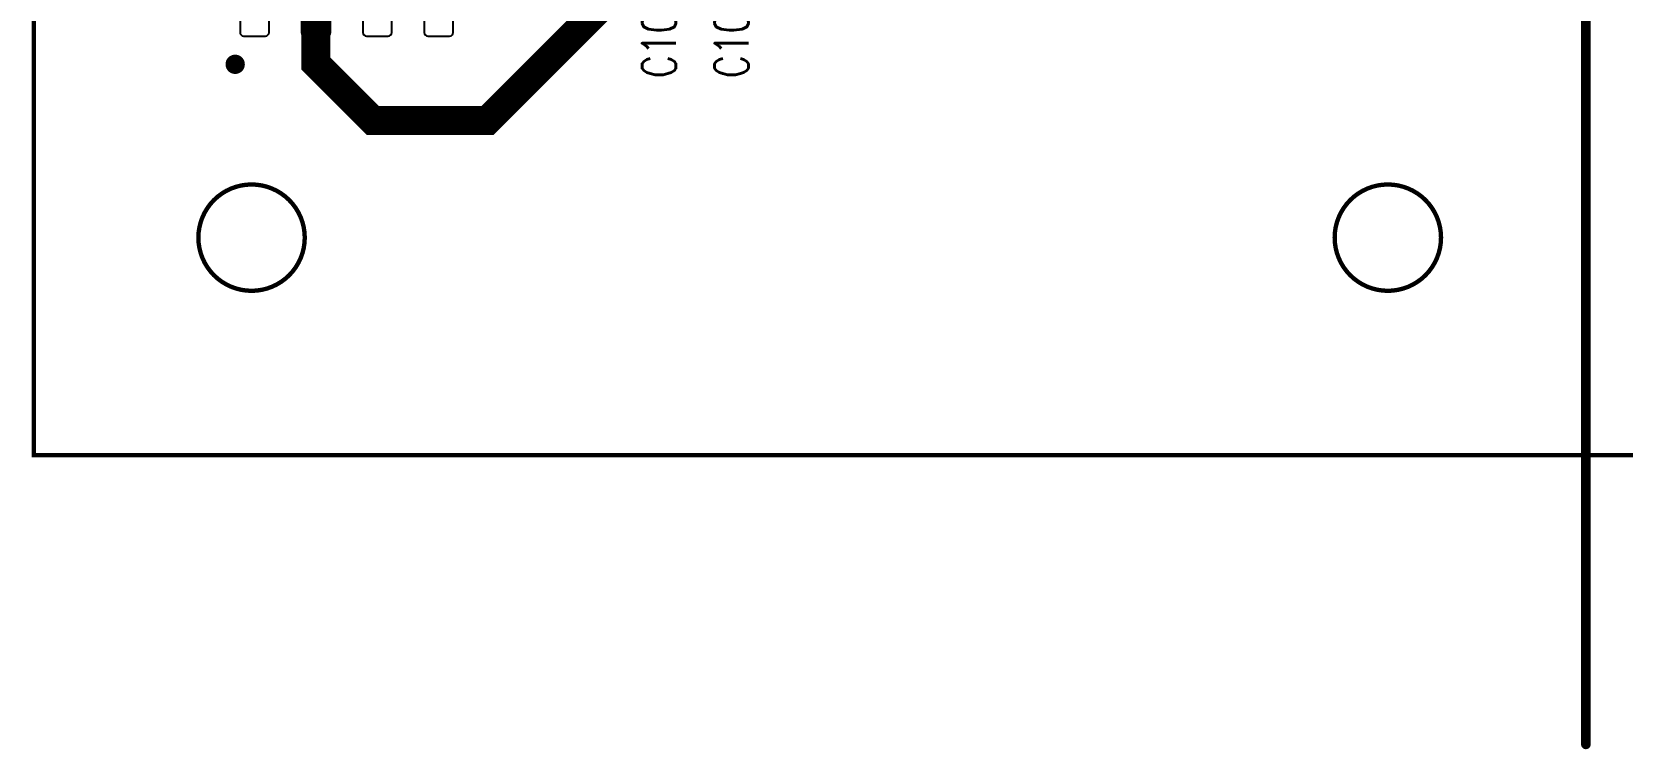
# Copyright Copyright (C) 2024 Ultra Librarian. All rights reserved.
# Model space of a CAD drawing. Extents: x 18.1 to 83.2, y 10.9 to 55.3.
# Drawn here: x 18.06 to 50.95, y 10.95 to 25.79 of the extents above; entities that cross this region are included whole.
import ezdxf
from ezdxf.enums import TextEntityAlignment as Align

# ---------------------------------------------------------------- set-up
doc = ezdxf.new("R2010")
doc.units = 0
doc.header["$MEASUREMENT"] = 0
doc.linetypes.add('PADS_DOT_300000', pattern=[0.8, 0.2, -0.6])
doc.linetypes.add('SIG_6', pattern=[2, 1, 1])
doc.layers.get('0').update_dxf_attribs({"linetype": 'CONTINUOUS'})
for name, color, linetype in [('2D_LINE_124', 254, 'CONTINUOUS'), ('BOARD_CUTOUT_00', 255, 'CONTINUOUS'), ('BOARD_OUTLINE_00', 255, 'CONTINUOUS'), ('DRIL_PLTE_THRU_01', 4, 'CONTINUOUS'), ('DRIL_PLTE_THRU_02', 216, 'CONTINUOUS'), ('PADS_BOT', 6, 'CONTINUOUS'), ('PADS_INNER', 136, 'CONTINUOUS'), ('PADS_TOP', 136, 'CONTINUOUS'), ('PART_NAME_01', 255, 'CONTINUOUS'), ('PART_TOP_2DLINE_126', 255, 'CONTINUOUS'), ('TRACE_01', 4, 'CONTINUOUS')]:
    doc.layers.add(name, color=color, linetype=linetype)
doc.styles.add('W0$1', font='simplex', dxfattribs={"width": 0.75})

# ---------------------------------------------------------------- blocks, each defined once
blk = doc.blocks.new('SMOOTH_0$09')
at = {"const_width": 0.045}
blk.add_lwpolyline([(-0.0225, 0, 1), (0.0225, 0, 1)], format="xyb", close=True, dxfattribs=at)
blk = doc.blocks.new('BOARD_11')
at = {"layer": 'BOARD_CUTOUT_00', "const_width": 0.09}
for points in [[(3.4, -29.5, 1), (5.6, -29.5, 1)], [(26.9, -29.5, 1), (29.1, -29.5, 1)]]:
    blk.add_lwpolyline(points, format="xyb", close=True, dxfattribs=at)
at = {"layer": 'BOARD_OUTLINE_00', "const_width": 0.09}
blk.add_lwpolyline([(0, 0), (0, -34), (65, -34), (65, 0)], close=True, dxfattribs=at)
at = {"layer": 'BOARD_OUTLINE_00'}
blk.add_blockref('SMOOTH_0$09', (0, -34), dxfattribs=at)
blk = doc.blocks.new('SMOOTH_0$2')
at = {"const_width": 0.1}
blk.add_lwpolyline([(-0.05, 0, 1), (0.05, 0, 1)], format="xyb", close=True, dxfattribs=at)
blk = doc.blocks.new('DRAWING_10')
at = {"layer": '2D_LINE_124', "linetype": 'PADS_DOT_300000', "const_width": 0.2}
blk.add_lwpolyline([(0, 4.2123333333), (0, -39.983)], dxfattribs=at)
at = {"layer": '2D_LINE_124'}
for p in [(0, 4.2123333333), (0, -39.983)]:
    blk.add_blockref('SMOOTH_0$2', p, dxfattribs=at)
blk = doc.blocks.new('DRIL_HOLE_0')
blk.add_lwpolyline([(0, 0, 1), (0, 0, 1)], format="xyb", close=True)
blk = doc.blocks.new('PAD_0')
blk.add_lwpolyline([(0, 0, 1), (0, 0, 1)], format="xyb", close=True)
blk = doc.blocks.new('PAD_11')
at = {"const_width": 0.8900006667}
blk.add_lwpolyline([(-0.465, 0), (0.465, 0)], dxfattribs=at)
blk = doc.blocks.new('STK_TOP_109')
at = {"layer": 'DRIL_PLTE_THRU_01'}
blk.add_blockref('DRIL_HOLE_0', (0, 0), dxfattribs=at)
at = {"layer": 'DRIL_PLTE_THRU_02'}
blk.add_blockref('DRIL_HOLE_0', (0, 0), dxfattribs=at)
at = {"layer": 'PADS_BOT'}
blk.add_blockref('PAD_0', (0, 0), dxfattribs=at)
at = {"layer": 'PADS_INNER'}
blk.add_blockref('PAD_0', (0, 0), dxfattribs=at)
at = {"layer": 'PADS_TOP', "rotation": 90}
blk.add_blockref('PAD_11', (0, 0), dxfattribs=at)
blk = doc.blocks.new('SYM_TOP_8')
for p in [(-0.7700013333, 0), (0.7700013333, 0)]:
    blk.add_blockref('STK_TOP_109', p)
blk = doc.blocks.new('PART_TOP_23')
blk.add_blockref('SYM_TOP_8', (0, 0))
at = {"layer": 'PART_NAME_01', "style": 'W0$1', "width": 0.75}
blk.add_text('C101', height=0.7, rotation=180, dxfattribs=at).set_placement((1.75, -0.4999993333), align=Align.TOP_RIGHT)
blk = doc.blocks.new('PART_TOP_24')
blk.add_blockref('SYM_TOP_8', (0, 0))
at = {"layer": 'PART_NAME_01', "style": 'W0$1', "width": 0.75}
blk.add_text('C102', height=0.7, rotation=180, dxfattribs=at).set_placement((1.75, -0.4999993333), align=Align.TOP_RIGHT)
blk = doc.blocks.new('SMOOTH_0$127')
at = {"const_width": 0.0635}
blk.add_lwpolyline([(-0.03175, 0, 1), (0.03175, 0, 1)], format="xyb", close=True, dxfattribs=at)
blk = doc.blocks.new('PART_BODY_TOP_3')
at = {"layer": 'PART_TOP_2DLINE_126', "const_width": 0.1999993333}
blk.add_lwpolyline([(-4.1399966667, 2.3049993333, 1), (-3.9399973333, 2.3049993333, 1)], format="xyb", close=True, dxfattribs=at)
at = {"layer": 'PART_TOP_2DLINE_126', "const_width": 0.127}
for points in [[(-1.9500013333, 2.5249986667), (1.9500013333, 2.5249986667)], [(-1.9500013333, -2.5249986667), (1.9500013333, -2.5249986667)]]:
    blk.add_lwpolyline(points, dxfattribs=at)
at = {"layer": 'PART_TOP_2DLINE_126'}
for p in [(-1.9500013333, 2.5249986667), (1.9500013333, 2.5249986667), (-1.9500013333, -2.5249986667), (1.9500013333, -2.5249986667)]:
    blk.add_blockref('SMOOTH_0$127', p, dxfattribs=at)
blk = doc.blocks.new('PAD_6')
blk.add_lwpolyline([(-0.9100706667, -0.2999993333), (0.9100706667, -0.2999993333, 0.4142135624), (0.9850006667, -0.2250693333), (0.9850006667, 0.2250693333, 0.4142135624), (0.9100706667, 0.2999993333), (-0.9100706667, 0.2999993333, 0.4142135624), (-0.9850006667, 0.2250693333), (-0.9850006667, -0.2250693333, 0.4142135624)], format="xyb", close=True)
blk = doc.blocks.new('STK_TOP_105')
at = {"layer": 'DRIL_PLTE_THRU_01'}
blk.add_blockref('DRIL_HOLE_0', (0, 0), dxfattribs=at)
at = {"layer": 'DRIL_PLTE_THRU_02'}
blk.add_blockref('DRIL_HOLE_0', (0, 0), dxfattribs=at)
at = {"layer": 'PADS_BOT'}
blk.add_blockref('PAD_0', (0, 0), dxfattribs=at)
at = {"layer": 'PADS_INNER'}
blk.add_blockref('PAD_0', (0, 0), dxfattribs=at)
at = {"layer": 'PADS_TOP'}
blk.add_blockref('PAD_6', (0, 0), dxfattribs=at)
blk = doc.blocks.new('SYM_TOP_6')
for name, p in [('PART_BODY_TOP_3', (0, 0)), ('STK_TOP_105', (-2.47, 1.905)), ('STK_TOP_105', (2.47, 1.905)), ('STK_TOP_105', (-2.47, 0.635)), ('STK_TOP_105', (2.47, 0.635)), ('STK_TOP_105', (-2.47, -0.635)), ('STK_TOP_105', (2.47, -0.635)), ('STK_TOP_105', (-2.47, -1.905)), ('STK_TOP_105', (2.47, -1.905))]:
    blk.add_blockref(name, p)
blk = doc.blocks.new('PART_TOP_33')
blk.add_blockref('SYM_TOP_6', (0, 0))
at = {"layer": 'PART_NAME_01', "style": 'W0$1', "width": 0.75}
blk.add_text('U101', height=0.7, rotation=270, dxfattribs=at).set_placement((3.2496666667, 3.139), align=Align.TOP_RIGHT)
blk = doc.blocks.new('SMOOTH_0$6')
at = {"const_width": 0.3}
blk.add_lwpolyline([(-0.15, 0, 1), (0.15, 0, 1)], format="xyb", close=True, dxfattribs=at)

msp = doc.modelspace()

# ---------------------------------------------------------------- linework, layer by layer
at = {"layer": 'TRACE_01', "linetype": 'SIG_6', "const_width": 0.6}
msp.add_lwpolyline([(23.937129904013, 26.688522250422), (23.937129904013, 25.135188917122), (25.118129904013, 23.954188917122), (27.485129904013, 23.954188917122), (29.665129904013, 26.134188917122), (29.665129904013, 27.610188250422), (29.683129904013, 27.628188250422)], dxfattribs=at)

# ---------------------------------------------------------------- block references
for name, p in [('DRAWING_10', (50.201929904013, 51.032188917122)), ('BOARD_11', (18.106129904013, 51.032188917122))]:
    msp.add_blockref(name, p)
for name, p, rotation in [('PART_TOP_33', (24.572129904013, 29.158522250422), 90), ('PART_TOP_23', (31.183129904013, 28.408188917122), 270), ('PART_TOP_24', (32.683129904013, 28.408188917122), 270)]:
    msp.add_blockref(name, p, dxfattribs=dict(rotation=rotation))
at = {"layer": 'TRACE_01'}
for p in [(23.937129904013, 25.135188917122), (25.118129904013, 23.954188917122), (27.485129904013, 23.954188917122)]:
    msp.add_blockref('SMOOTH_0$6', p, dxfattribs=at)

doc.saveas('drawing.dxf')
